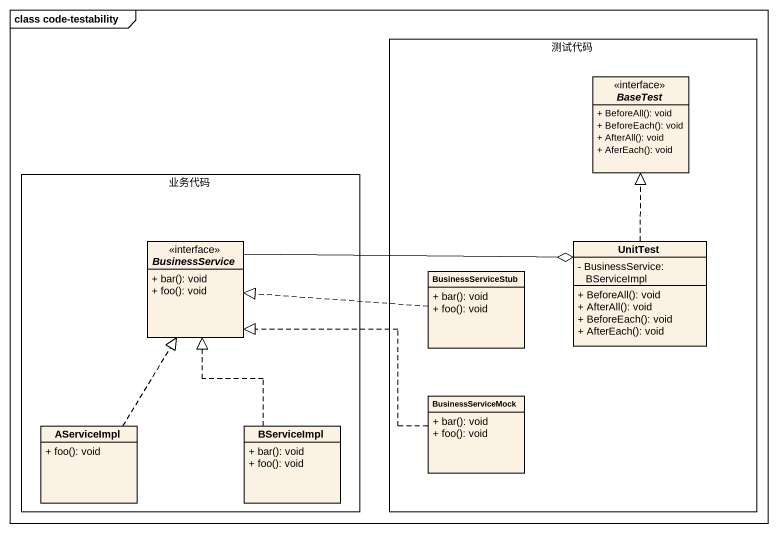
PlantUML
@startuml
mainframe class code-testability
hide circle
hide empty members
skinparam classAttributeIconSize 0
rectangle 测试代码 {
  interface BaseTest {
    + BeforeAll(): void
    + BeforeEach(): void
    + AfterAll(): void
    + AferEach(): void
  }
  class UnitTest {
    - BusinessService: BServiceImpl
    + BeforeAll(): void
    + AfterAll(): void
    + BeforeEach(): void
    + AfterEach(): void
  }
  class BusinessServiceStub {
    + bar(): void
    + foo(): void
  }
  class BusinessServiceMock {
    + bar(): void
    + foo(): void
  }
}
rectangle 业务代码 {
  interface BusinessService {
    + bar(): void
    + foo(): void
  }
  class AServiceImpl {
    + foo(): void
  }
  class BServiceImpl {
    + bar(): void
    + foo(): void
  }
}
BusinessService -right-o UnitTest
UnitTest .up.|> BaseTest
BusinessServiceStub .left.|> BusinessService
BusinessServiceMock .left.|> BusinessService
AServiceImpl .up.|> BusinessService
BServiceImpl .up.|> BusinessService
@enduml
